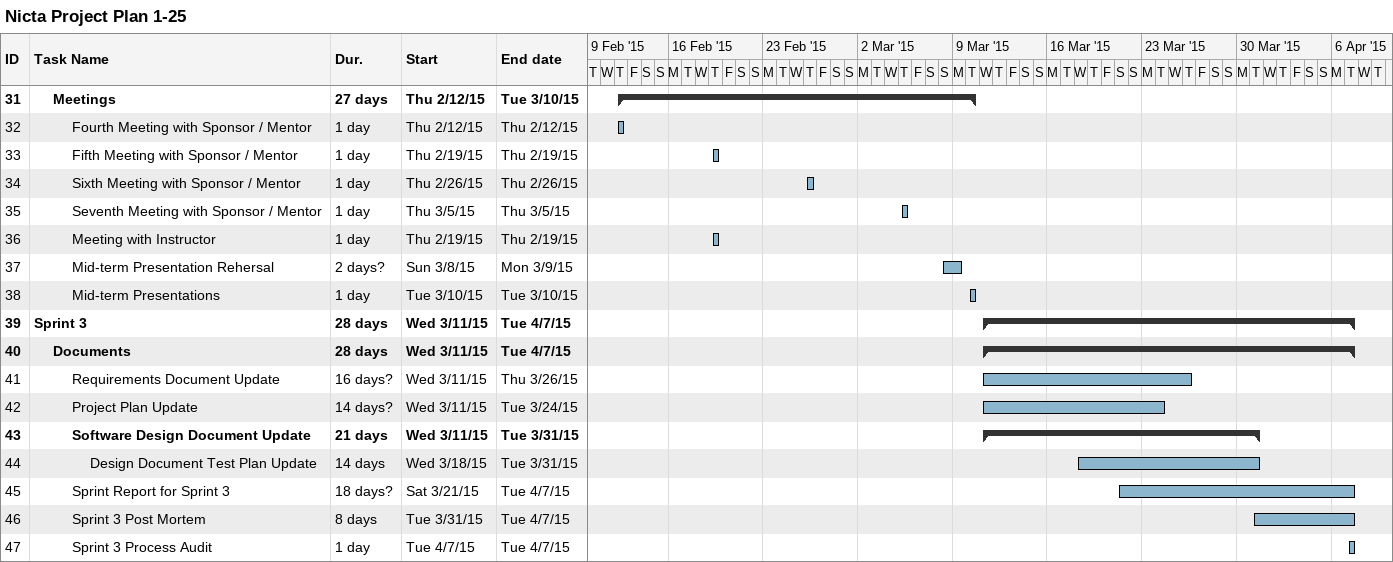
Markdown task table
Nicta Project Plan 1-25

| ID | Level | Task | Duration | Start | Finish |
|---|---|---|---|---|---|
| 31 | 2 | **Meetings** | 27d | 2015-02-12 | 2015-03-10 |
| 32 | 3 | Fourth Meeting with Sponsor / Mentor | 1d | 2015-02-12 | 2015-02-12 |
| 33 | 3 | Fifth Meeting with Sponsor / Mentor | 1d | 2015-02-19 | 2015-02-19 |
| 34 | 3 | Sixth Meeting with Sponsor / Mentor | 1d | 2015-02-26 | 2015-02-26 |
| 35 | 3 | Seventh Meeting with Sponsor / Mentor | 1d | 2015-03-05 | 2015-03-05 |
| 36 | 3 | Meeting with Instructor | 1d | 2015-02-19 | 2015-02-19 |
| 37 | 3 | Mid-term Presentation Rehersal | 2d? | 2015-03-08 | 2015-03-09 |
| 38 | 3 | Mid-term Presentations | 1d | 2015-03-10 | 2015-03-10 |
| 39 | 1 | **Sprint 3** | 28d | 2015-03-11 | 2015-04-07 |
| 40 | 2 | **Documents** | 28d | 2015-03-11 | 2015-04-07 |
| 41 | 3 | Requirements Document Update | 16d? | 2015-03-11 | 2015-03-26 |
| 42 | 3 | Project Plan Update | 14d? | 2015-03-11 | 2015-03-24 |
| 43 | 3 | **Software Design Document Update** | 21d | 2015-03-11 | 2015-03-31 |
| 44 | 4 | Design Document Test Plan Update | 14d | 2015-03-18 | 2015-03-31 |
| 45 | 3 | Sprint Report for Sprint 3 | 18d? | 2015-03-21 | 2015-04-07 |
| 46 | 3 | Sprint 3 Post Mortem | 8d | 2015-03-31 | 2015-04-07 |
| 47 | 3 | Sprint 3 Process Audit | 1d | 2015-04-07 | 2015-04-07 |
